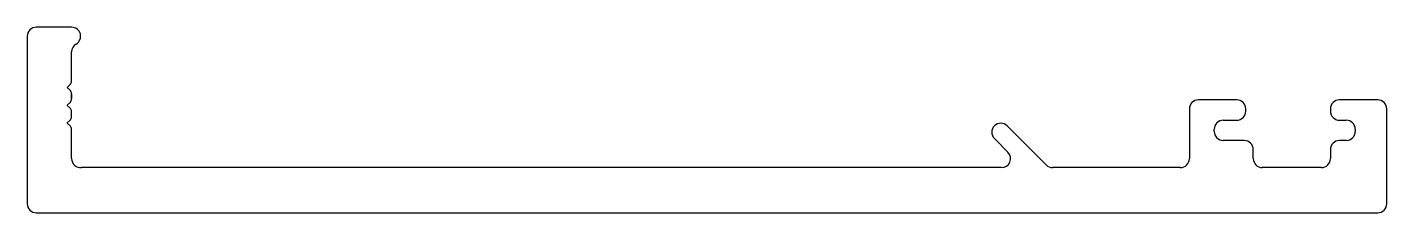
# Model space of a CAD drawing. Extents: x -38.2 to 38.4, y 2 to 12.4.
import ezdxf

# ---------------------------------------------------------------- set-up
doc = ezdxf.new("R2010")
doc.units = 0
doc.header["$MEASUREMENT"] = 0
doc.layers.get('0').update_dxf_attribs({"linetype": 'CONTINUOUS'})

msp = doc.modelspace()

# ---------------------------------------------------------------- linework, layer by layer
at = {"color": 7, "linetype": 'Continuous'}
for p, q in [((-35.653, 12.396), (-37.644, 12.396)), ((-38.154, 11.886), (-38.154, 2.471)), ((-35.653, 9.362), (-35.653, 11.008)), ((-35.653, 11.008), (-35.653, 11.008)), ((-35.897, 9.014), (-35.726, 9.185)), ((-35.653, 9.362), (-35.653, 9.362)), ((-35.726, 8.832), (-35.897, 9.003)), ((-35.653, 8.362), (-35.653, 8.655)), ((-35.653, 8.655), (-35.653, 8.362)), ((-35.653, 8.362), (-35.653, 8.655)), ((-35.653, 8.655), (-35.653, 8.362)), ((-35.653, 8.362), (-35.653, 8.655)), ((-35.897, 8.014), (-35.726, 8.185)), ((-35.726, 7.832), (-35.897, 8.003)), ((-35.653, 7.362), (-35.653, 7.655)), ((27.251, 7.803), (27.251, 5.009)), ((29.918, 8.311), (27.759, 8.311)), ((30.426, 7.676), (30.426, 7.803)), ((35.188, 7.803), (35.188, 7.676)), ((37.855, 8.311), (35.696, 8.311)), ((38.363, 2.469), (38.363, 7.803)), ((-35.897, 7.014), (-35.726, 7.185)), ((-35.726, 6.832), (-35.897, 7.003)), ((29.156, 7.168), (29.918, 7.168)), ((35.696, 7.168), (36.077, 7.168)), ((-35.653, 5.009), (-35.653, 6.655)), ((16.28, 6.13), (17.042, 5.368)), ((19.197, 4.65), (16.998, 6.849)), ((28.648, 6.533), (28.648, 6.66)), ((36.585, 6.66), (36.585, 6.533)), ((30.342, 6.025), (29.156, 6.025)), ((30.85, 5.009), (30.85, 5.517)), ((35.188, 5.517), (35.188, 5.009)), ((36.077, 6.025), (35.696, 6.025)), ((-35.653, 5.009), (-35.653, 5.009)), ((16.682, 4.501), (-35.106, 4.501)), ((26.743, 4.501), (19.556, 4.501)), ((34.68, 4.501), (31.358, 4.501)), ((-37.644, 1.961), (37.855, 1.961))]:
    msp.add_line(p, q, dxfattribs=at)
for centre, radius, start, end in [((-37.644, 11.886), 0.51, 90, 180), ((-35.653, 11.888), 0.508, 300, 90), ((-35.145, 11.008), 0.508, 120, 180), ((-35.903, 9.362), 0.25, 315, 360), ((-35.891, 9.008), 0.008, 135, 225), ((-35.903, 8.655), 0.25, 0, 45), ((-35.891, 8.008), 0.008, 135, 225), ((-35.903, 8.362), 0.25, 315, 360), ((-35.903, 7.655), 0.25, 360, 45), ((27.759, 7.803), 0.508, 90, 180), ((29.918, 7.803), 0.508, 0, 90), ((29.918, 7.676), 0.508, 270, 0), ((35.696, 7.803), 0.508, 90, 180), ((35.696, 7.676), 0.508, 180, 270), ((37.855, 7.803), 0.508, 0, 90), ((-35.891, 7.009), 0.008, 135, 225), ((-35.903, 7.362), 0.25, 315, 360), ((16.639, 6.49), 0.508, 45, 225), ((29.156, 6.66), 0.508, 90, 180), ((36.077, 6.66), 0.508, 0, 90), ((-35.903, 6.655), 0.25, 0, 45), ((29.156, 6.533), 0.508, 180, 270), ((36.077, 6.533), 0.508, 270, 360), ((16.682, 5.009), 0.508, 270, 45), ((30.342, 5.517), 0.508, 360, 90), ((35.696, 5.517), 0.508, 90, 180), ((-35.143, 5.009), 0.509, 180, 274.1762), ((19.556, 5.009), 0.508, 225, 270), ((26.743, 5.009), 0.508, 270, 0), ((31.358, 5.009), 0.508, 180, 270), ((34.68, 5.009), 0.508, 270, 0), ((-37.644, 2.471), 0.51, 180, 270), ((37.855, 2.469), 0.508, 270, 360)]:
    msp.add_arc(centre, radius, start, end, dxfattribs=at)

doc.saveas('drawing.dxf')
